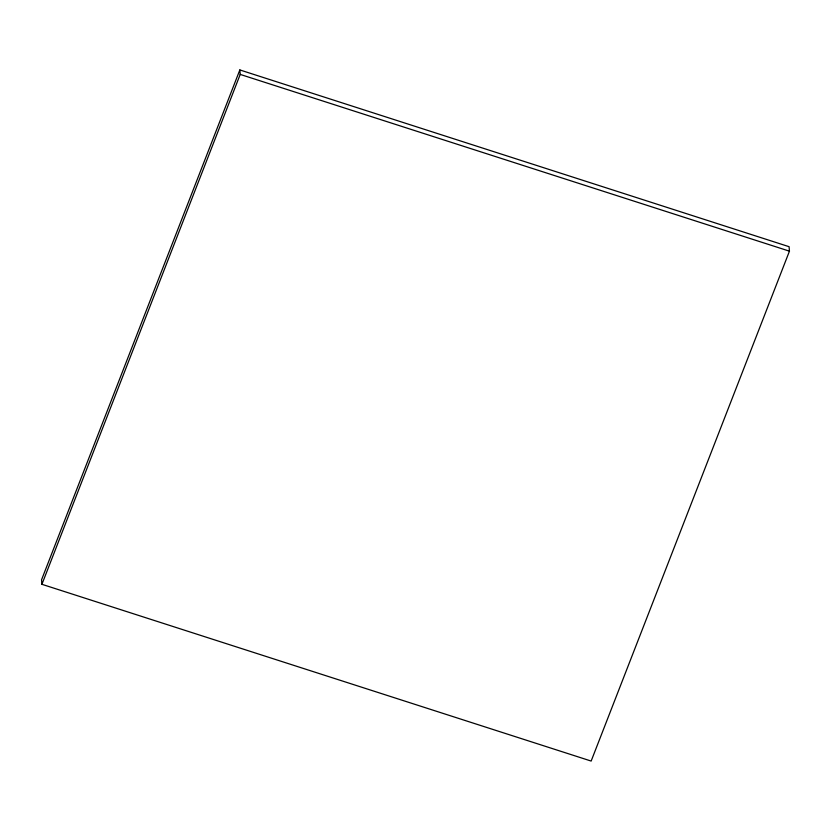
<?xml version="1.0" encoding="UTF-8"?>
<svg xmlns="http://www.w3.org/2000/svg" width="831" height="831" viewBox="0 0 831 831"><rect width="100%" height="100%" fill="white"/><g stroke="black" fill="none" stroke-linecap="round" stroke-linejoin="round"><path stroke-width="1.25" d="M239.847 69.939L41.55 579.83L41.914 584.307L591.153 761.061L789.45 251.17L789.086 246.693L239.847 69.939L240.211 74.416L41.914 584.307M240.211 74.416L789.45 251.17"/></g></svg>
